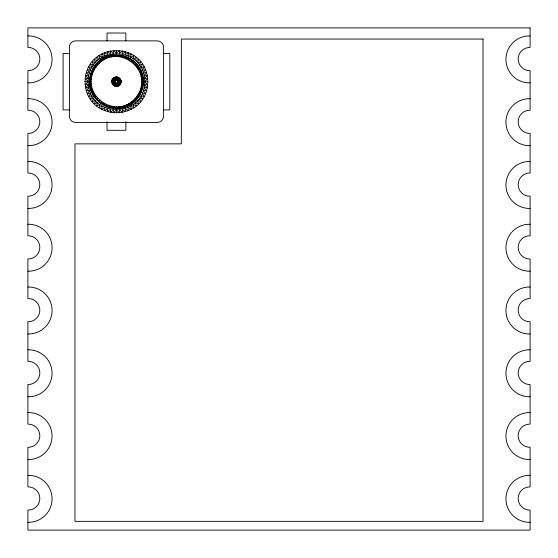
<?xml version="1.0" encoding="UTF-8"?>
<svg xmlns="http://www.w3.org/2000/svg" width="558" height="558" viewBox="0 0 558 558"><rect width="100%" height="100%" fill="white"/><g stroke="black" fill="none" stroke-linecap="round" stroke-linejoin="round"><path stroke-width="0.84" d="M117.954 81.245L120.995 80.443L120.995 82.877L119.775 84.99C114.195 90.368 107.75 79.173 115.227 77.116C118.561 76.111 121.993 79.55 120.995 82.877C120.57 85.541 114.369 89.008 116.413 83.233C122.467 79.508 110.498 79.431 116.413 83.233M116.476 80.094L116.448 76.955L113.114 78.329L111.9 80.443L111.9 82.877L114.934 82.082M85.06 81.663C85.751 40.357 147.138 40.357 147.835 81.663C147.138 122.962 85.751 122.962 85.06 81.663L88.199 81.663C88.276 44.64 144.613 44.64 144.696 81.663C144.613 118.68 88.276 118.68 88.199 81.663L85.207 78.587L88.352 78.706L85.66 75.539L88.813 75.79L86.406 72.554L89.58 72.931L87.446 69.652L90.64 70.168L88.764 66.862L91.979 67.539L90.347 64.226L93.591 65.056L92.182 61.75L95.453 62.761L94.253 59.469L97.545 60.669L96.534 57.397L99.84 58.806L99.01 55.563L102.323 57.195L101.647 53.98L104.953 55.856L104.437 52.661L107.715 54.796L107.331 51.629L110.575 54.028L110.324 50.876L113.49 53.568L113.372 50.422L116.448 53.415L119.524 50.422L119.398 53.568L122.565 50.876L122.321 54.028L125.557 51.629L125.173 54.796L128.459 52.661L127.935 55.856L131.242 53.98L130.572 57.195L133.885 55.563L133.048 58.806L136.354 57.397L135.35 60.669L138.642 59.469L137.435 62.761L140.707 61.75L139.298 65.056L142.541 64.226L140.909 67.539L144.124 66.862L142.248 70.168L145.443 69.652L143.308 72.931L146.482 72.554L144.076 75.79L147.228 75.539L144.536 78.706L147.682 78.587L144.696 81.663L147.682 84.739L144.536 84.614L147.228 87.787L144.076 87.536L146.482 90.773L143.308 90.389L145.443 93.674L142.248 93.151L144.124 96.457L140.909 95.788L142.541 99.101L139.298 98.264L140.707 101.577L137.435 100.566L138.642 103.858L135.35 102.658L136.354 105.922L133.048 104.513L133.885 107.757L130.572 106.125L131.242 109.34L127.935 107.471L128.459 110.658L125.173 108.531L125.557 111.698L122.321 109.291L122.565 112.444L119.398 109.759L119.524 112.897L116.448 109.912L113.372 112.897L113.49 109.759L110.324 112.444L110.575 109.291L107.331 111.698L107.715 108.531L104.437 110.658L104.953 107.471L101.647 109.34L102.323 106.125L99.01 107.757L99.84 104.513L96.534 105.922L97.545 102.658L94.253 103.858L95.453 100.566L92.182 101.577L93.591 98.264L90.347 99.101L91.979 95.788L88.764 96.457L90.64 93.151L87.446 93.674L89.58 90.389L86.406 90.773L88.813 87.536L85.66 87.787L88.352 84.614L85.207 84.739L88.199 81.663M94.19 66.974L95.585 65.028L97.783 64.861L97.58 62.796L99.645 62.998L99.812 60.801L101.689 61.345L102.254 59.071L103.893 59.915L104.869 57.627L106.229 58.723L107.631 56.477L108.684 57.781L110.505 55.654L111.223 57.097L113.455 55.151L113.818 56.693L116.448 54.984L119.07 56.693L119.433 55.151L121.665 57.097L122.383 55.654L124.204 57.781L125.257 56.477L126.659 58.723L128.019 57.627L129.003 59.915L130.642 59.071L131.207 61.345L133.076 60.801L133.243 62.998L135.308 62.796L135.106 64.861L137.303 65.028L136.759 66.904L139.033 67.469L138.189 69.108L140.483 70.085L139.381 71.452L141.627 72.847L140.323 73.9L142.457 75.728L141.007 76.439L142.96 78.678L141.418 79.034L143.127 81.663L141.418 84.286L142.96 84.649L141.007 86.881L142.457 87.599L140.323 89.419L141.627 90.473L139.381 91.875L140.483 93.235L138.189 94.218L139.033 95.857L136.759 96.422L137.303 98.299L135.106 98.466L135.308 100.524L133.243 100.321L133.076 102.519L131.207 101.974L130.642 104.255L129.003 103.404L128.019 105.699L126.659 104.604L125.257 106.843L124.204 105.546L122.383 107.673L121.665 106.222L119.433 108.175L119.07 106.634L116.448 108.343L113.818 106.634L113.455 108.175L111.223 106.222L110.505 107.673L108.684 105.546L107.631 106.843L106.229 104.604L104.869 105.699L103.893 103.404L102.254 104.255L101.689 101.974L99.812 102.519L99.645 100.321L97.58 100.524L97.783 98.466L95.585 98.299L96.129 96.422L93.856 95.857L94.7 94.218L92.405 93.235L93.507 91.875L91.261 90.473L92.565 89.419L90.431 87.599L91.882 86.881L89.936 84.649L91.47 84.286L89.768 81.663C91.003 42.771 149.439 49.069 142.541 87.208C132.267 127.126 73.328 103.927 93.856 67.469L96.129 66.904C115.527 40.322 156.045 69.757 136.759 96.422C117.361 123.004 76.844 93.563 96.129 66.904L95.585 65.028C113.086 41.515 152.222 63.145 141.627 90.473C132.874 118.442 88.792 110.951 89.768 81.663L91.47 79.034L89.936 78.678L91.882 76.439L90.431 75.728L92.565 73.9L91.261 72.847L93.507 71.452L92.405 70.085L94.7 69.108L93.856 67.469M116.35 86.26C113.965 86.371 111.956 84.035 111.739 81.663L112.367 79.306C114.585 75.351 121.058 77.116 121.156 81.663L120.521 84.014L117.661 86.211L114.09 85.737L115.394 82.828L113.114 84.99M116.538 77.06L118.798 77.583L117.494 80.498L119.775 78.329M89.915 78.873C91.01 66.667 101.451 56.225 113.658 55.13M142.981 84.453C141.878 96.66 131.437 107.094 119.231 108.196M115.227 86.099L116.029 83.177M116.859 80.15L117.668 77.227M114.76 83.344C112.102 73 125.599 85.5 114.76 83.344L115.171 82.584L112.367 84.014M118.129 79.975L117.717 80.743L120.521 79.306M117.633 79.599L117.208 80.289L117.075 79.369M115.255 83.728L115.68 83.03L115.813 83.958M114.383 82.856L115.025 82.326L114.146 82.277M118.505 80.471L117.864 80.994L118.742 81.043M111.879 82.249L114.885 81.859M118.003 81.461L121.009 81.077M69.785 53.415L63.089 53.415L63.089 109.912L69.785 109.912M163.11 53.415L169.806 53.415L169.806 109.912L163.11 109.912M89.768 81.663L91.338 81.663M111.739 81.663L114.878 81.663M118.017 81.663L121.156 81.663M141.558 81.663L143.127 81.663M144.696 81.663L147.835 81.663M119.231 55.13C131.437 56.225 141.878 66.667 142.981 78.873M113.658 108.196C101.451 107.094 91.01 96.66 89.915 84.453M111.921 80.833L114.899 81.377M117.989 81.942L120.967 82.493M112.2 79.892L114.997 81.056M117.891 82.263L120.695 83.435M112.765 78.901L115.192 80.722M117.703 82.605L120.123 84.425M113.483 78.141L115.436 80.464M117.459 82.863L119.412 85.179M114.355 77.562L115.729 80.261M117.159 83.058L118.533 85.765M115.401 77.178L116.092 80.136M116.803 83.191L117.487 86.141M125.864 40.86L125.864 33.013L107.031 33.013L107.031 40.86M125.864 121.595L125.864 130.314L107.031 130.314L107.031 121.595M116.448 50.276L116.448 53.415M116.448 54.984L116.448 56.553M116.448 106.773L116.448 108.343M116.448 109.912L116.448 113.051M530.1 522.295A23.485 23.485 0 0 1 505.932 498.824A23.485 23.485 0 0 1 530.1 475.353M27.9 35.928A23.485 23.485 0 0 1 52.068 59.399A23.485 23.485 0 0 1 27.9 82.87M27.9 475.353A23.485 23.485 0 0 1 52.068 498.824A23.485 23.485 0 0 1 27.9 522.295M530.1 82.87A23.485 23.485 0 0 1 505.932 59.399A23.485 23.485 0 0 1 530.1 35.928M27.9 349.803A23.485 23.485 0 0 1 52.068 373.274A23.485 23.485 0 0 1 27.9 396.745M27.9 287.028A23.485 23.485 0 0 1 52.068 310.499A23.485 23.485 0 0 1 27.9 333.97M27.9 412.578A23.485 23.485 0 0 1 52.068 436.049A23.485 23.485 0 0 1 27.9 459.52M530.1 459.52A23.485 23.485 0 0 1 505.932 436.049A23.485 23.485 0 0 1 530.1 412.578M530.1 396.745A23.485 23.485 0 0 1 505.932 373.274A23.485 23.485 0 0 1 530.1 349.803M530.1 333.97A23.485 23.485 0 0 1 505.932 310.499A23.485 23.485 0 0 1 530.1 287.028M530.1 271.195A23.485 23.485 0 0 1 505.932 247.724A23.485 23.485 0 0 1 530.1 224.253M530.1 208.42A23.485 23.485 0 0 1 505.932 184.949A23.485 23.485 0 0 1 530.1 161.478M530.1 145.645A23.485 23.485 0 0 1 505.932 122.174A23.485 23.485 0 0 1 530.1 98.703M27.9 98.703A23.485 23.485 0 0 1 52.068 122.174A23.485 23.485 0 0 1 27.9 145.645M27.9 161.478A23.485 23.485 0 0 1 52.068 184.949A23.485 23.485 0 0 1 27.9 208.42M27.9 224.253A23.485 23.485 0 0 1 52.068 247.724A23.485 23.485 0 0 1 27.9 271.195M112.228 80.889C111.035 86.211 119.872 87.927 120.661 82.438C121.853 77.116 113.016 75.4 112.228 80.889M112.716 80.98C111.663 85.681 119.475 87.194 120.172 82.347C121.226 77.646 113.413 76.125 112.716 80.98M113.358 81.098C112.486 84.99 118.959 86.246 119.531 82.228C120.402 78.329 113.937 77.074 113.358 81.098M69.576 45.512L69.366 116.19C69.345 119.545 72.282 122.488 75.644 122.467L157.251 122.467C160.606 122.488 163.55 119.545 163.529 116.19L163.529 47.137C163.55 43.775 160.606 40.839 157.251 40.86L75.644 40.86C72.868 40.873 70.308 42.833 69.576 45.512M530.1 27.9L27.9 27.9L27.9 47.472A11.585 11.585 0 0 1 39.827 59.057A11.585 11.585 0 0 1 27.9 70.636L27.9 110.247A11.585 11.585 0 0 1 39.827 121.832A11.585 11.585 0 0 1 27.9 133.411L27.9 173.022A11.585 11.585 0 0 1 39.827 184.607A11.585 11.585 0 0 1 27.9 196.186L27.9 235.797A11.585 11.585 0 0 1 39.827 247.382A11.585 11.585 0 0 1 27.9 258.961L27.9 298.572A11.585 11.585 0 0 1 39.827 310.157A11.585 11.585 0 0 1 27.9 321.736L27.9 361.347A11.585 11.585 0 0 1 39.827 372.932A11.585 11.585 0 0 1 27.9 384.511L27.9 424.122A11.585 11.585 0 0 1 39.827 435.707A11.585 11.585 0 0 1 27.9 447.286L27.9 486.897A11.585 11.585 0 0 1 39.827 498.482A11.585 11.585 0 0 1 27.9 510.061L27.9 530.1L530.1 530.1L530.1 510.061A11.585 11.585 0 0 1 518.173 498.482A11.585 11.585 0 0 1 530.1 486.897L530.1 447.286A11.585 11.585 0 0 1 518.173 435.707A11.585 11.585 0 0 1 530.1 424.122L530.1 384.511A11.585 11.585 0 0 1 518.173 372.932A11.585 11.585 0 0 1 530.1 361.347L530.1 321.736A11.585 11.585 0 0 1 518.173 310.157A11.585 11.585 0 0 1 530.1 298.572L530.1 258.961A11.585 11.585 0 0 1 518.173 247.382A11.585 11.585 0 0 1 530.1 235.797L530.1 196.186A11.585 11.585 0 0 1 518.173 184.607A11.585 11.585 0 0 1 530.1 173.022L530.1 133.411A11.585 11.585 0 0 1 518.173 121.832A11.585 11.585 0 0 1 530.1 110.247L530.1 70.636A11.585 11.585 0 0 1 518.173 59.057A11.585 11.585 0 0 1 530.1 47.472L530.1 27.9M483.019 39.053L181.343 39.053L181.343 143.866L74.981 143.866L74.981 521.36L483.019 521.36L483.019 39.053"/></g></svg>
